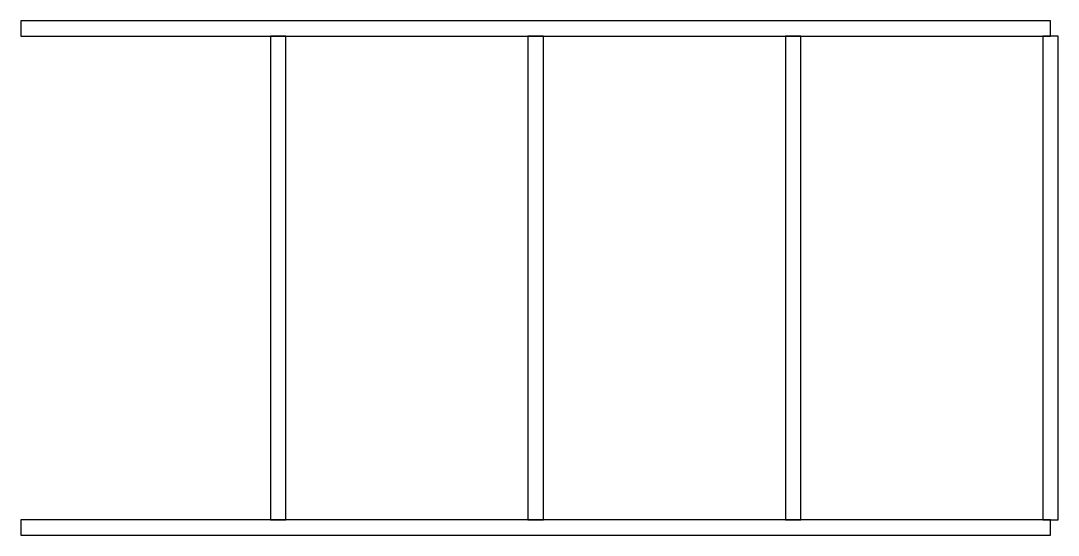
# Model space of a CAD drawing. Header units: millimetres. Extents: x 0 to 1008, y 0 to 500.
import ezdxf

# ---------------------------------------------------------------- set-up
doc = ezdxf.new("R2010")
doc.units = ezdxf.units.MM

msp = doc.modelspace()

# ---------------------------------------------------------------- linework, layer by layer
for points in [[(0, 485), (1000, 485), (1000, 500), (0, 500)], [(0, 0), (1000, 0), (1000, 15), (0, 15)]]:
    msp.add_lwpolyline(points, close=True)
at = {"elevation": 10}
for points in [[(242.5, 15), (257.5, 15), (257.5, 485), (242.5, 485)], [(492.5, 15), (507.5, 15), (507.5, 485), (492.5, 485)], [(742.5, 15), (757.5, 15), (757.5, 485), (742.5, 485)], [(992.5, 15), (1007.5, 15), (1007.5, 485), (992.5, 485)]]:
    msp.add_lwpolyline(points, close=True, dxfattribs=at)
for points in [[(0, 485, 60), (1000, 485, 60), (1000, 500, 60), (0, 500, 60)], [(242.5, 15, 25), (257.5, 15, 25), (257.5, 485, 25), (242.5, 485, 25)], [(492.5, 15, 25), (507.5, 15, 25), (507.5, 485, 25), (492.5, 485, 25)], [(742.5, 15, 25), (757.5, 15, 25), (757.5, 485, 25), (742.5, 485, 25)], [(992.5, 15, 25), (1007.5, 15, 25), (1007.5, 485, 25), (992.5, 485, 25)], [(0, 0, 60), (1000, 0, 60), (1000, 15, 60), (0, 15, 60)]]:
    msp.add_3dface(points)

doc.saveas('drawing.dxf')
